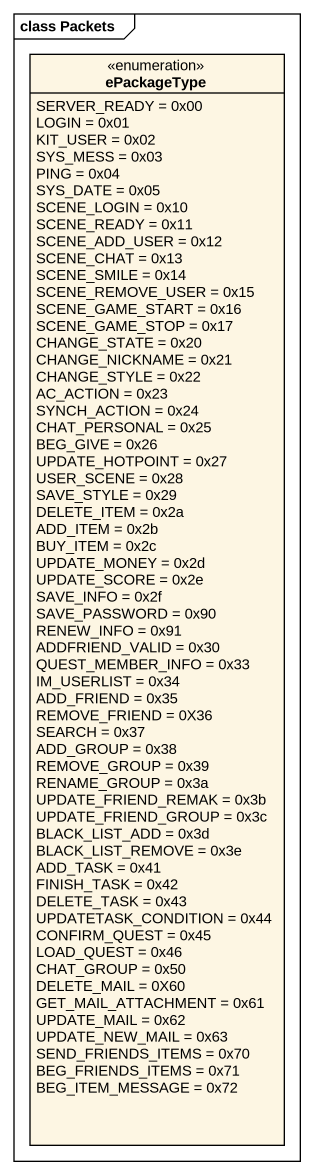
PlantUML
@startuml
mainframe class Packets
hide circle
hide empty members
enum ePackageType {
  SERVER_READY = 0x00
  LOGIN = 0x01
  KIT_USER = 0x02
  SYS_MESS = 0x03
  PING = 0x04
  SYS_DATE = 0x05
  SCENE_LOGIN = 0x10
  SCENE_READY = 0x11
  SCENE_ADD_USER = 0x12
  SCENE_CHAT = 0x13
  SCENE_SMILE = 0x14
  SCENE_REMOVE_USER = 0x15
  SCENE_GAME_START = 0x16
  SCENE_GAME_STOP = 0x17
  CHANGE_STATE = 0x20
  CHANGE_NICKNAME = 0x21
  CHANGE_STYLE = 0x22
  AC_ACTION = 0x23
  SYNCH_ACTION = 0x24
  CHAT_PERSONAL = 0x25
  BEG_GIVE = 0x26
  UPDATE_HOTPOINT = 0x27
  USER_SCENE = 0x28
  SAVE_STYLE = 0x29
  DELETE_ITEM = 0x2a
  ADD_ITEM = 0x2b
  BUY_ITEM = 0x2c
  UPDATE_MONEY = 0x2d
  UPDATE_SCORE = 0x2e
  SAVE_INFO = 0x2f
  SAVE_PASSWORD = 0x90
  RENEW_INFO = 0x91
  ADDFRIEND_VALID = 0x30
  QUEST_MEMBER_INFO = 0x33
  IM_USERLIST = 0x34
  ADD_FRIEND = 0x35
  REMOVE_FRIEND = 0X36
  SEARCH = 0x37
  ADD_GROUP = 0x38
  REMOVE_GROUP = 0x39
  RENAME_GROUP = 0x3a
  UPDATE_FRIEND_REMAK = 0x3b
  UPDATE_FRIEND_GROUP = 0x3c
  BLACK_LIST_ADD = 0x3d
  BLACK_LIST_REMOVE = 0x3e
  ADD_TASK = 0x41
  FINISH_TASK = 0x42
  DELETE_TASK = 0x43
  UPDATETASK_CONDITION = 0x44
  CONFIRM_QUEST = 0x45
  LOAD_QUEST = 0x46
  CHAT_GROUP = 0x50
  DELETE_MAIL = 0X60
  GET_MAIL_ATTACHMENT = 0x61
  UPDATE_MAIL = 0x62
  UPDATE_NEW_MAIL = 0x63
  SEND_FRIENDS_ITEMS = 0x70
  BEG_FRIENDS_ITEMS = 0x71
  BEG_ITEM_MESSAGE = 0x72
}
@enduml
